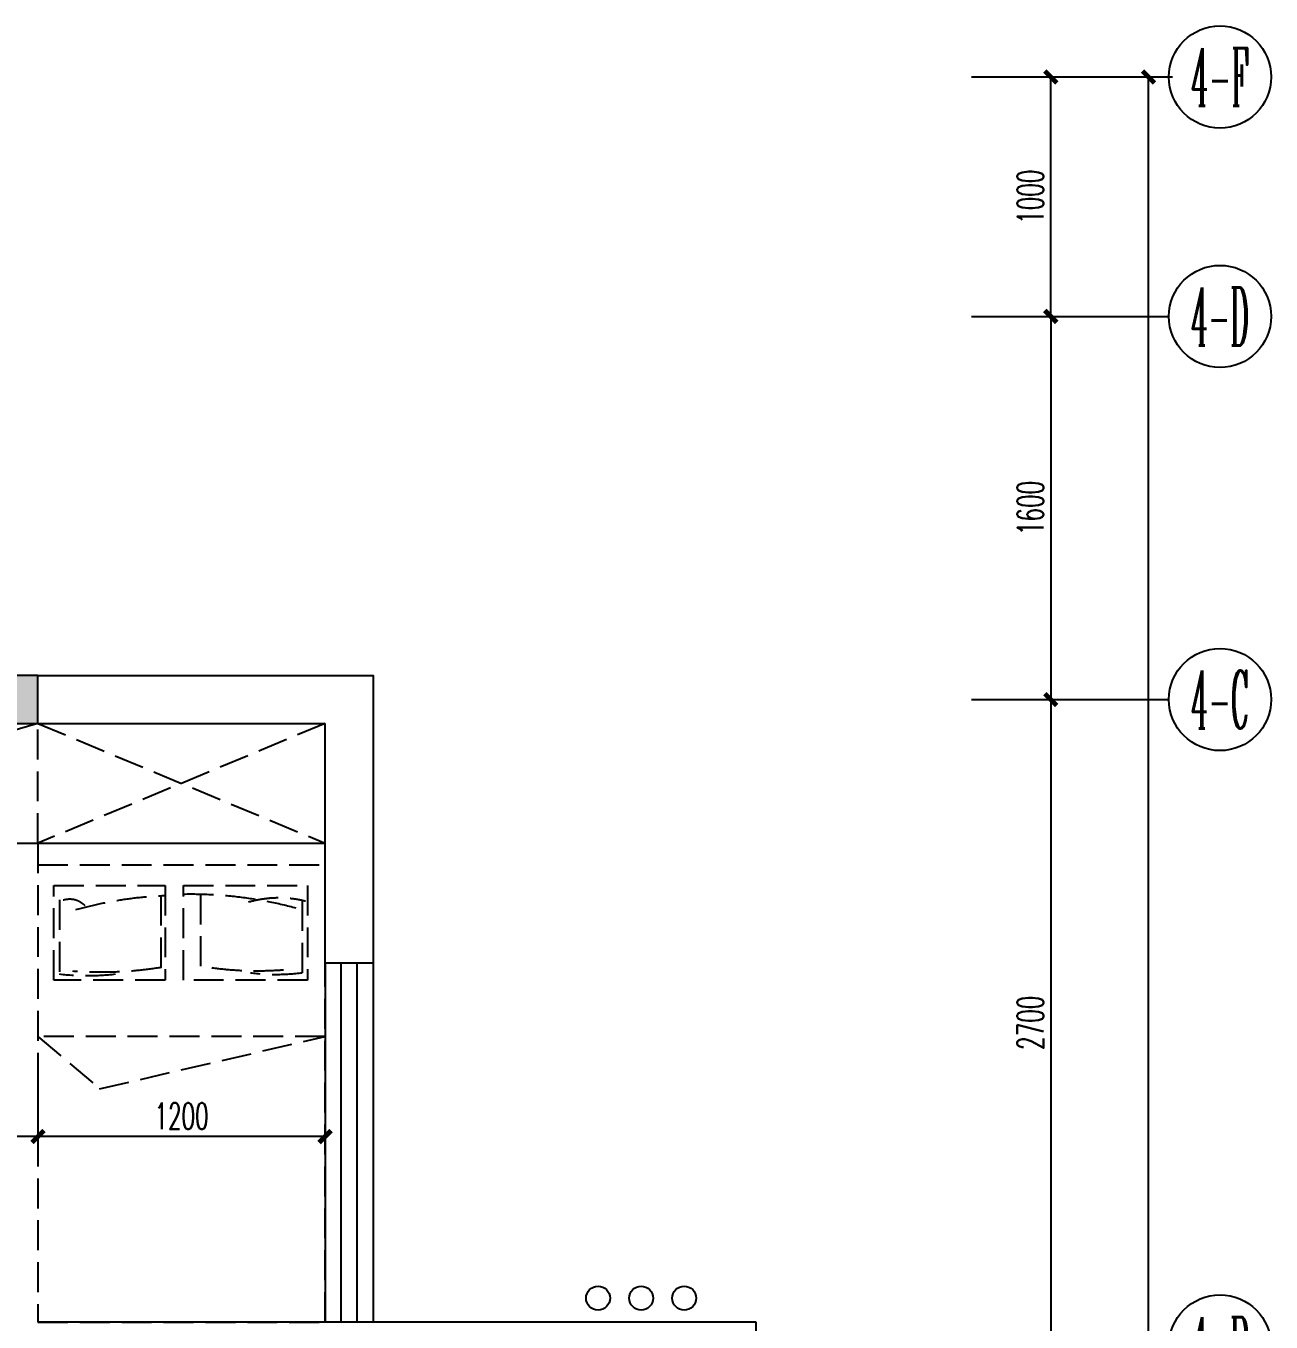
# Model space of a CAD drawing. Extents: x 184967 to 628822, y -100826 to 121332.
# Drawn here: x 400844 to 406046, y 9793 to 15207 of the extents above; entities that cross this region are included whole.
import ezdxf
from ezdxf.enums import TextEntityAlignment as Align

# ---------------------------------------------------------------- set-up
doc = ezdxf.new("R2010")
doc.units = 0
doc.header["$MEASUREMENT"] = 0
doc.linetypes.add('__DASH', pattern=[0.35, 0.25, -0.1])
doc.linetypes.add('DASH', pattern=[0.35, 0.25, -0.1])
for name, color, linetype in [('0-活动家具', 55, 'Continuous'), ('AXIS_TEXT', 7, 'Continuous'), ('P10-活动家具', 55, 'DASH'), ('PUB_DIM', 3, 'Continuous'), ('VPIPE-废水', 31, 'TG_F'), ('VPIPE-污水', 2, 'DASH'), ('VPIPE-通气', 7, 'TG_T'), ('WALL', 145, 'Continuous'), ('WINDOW', 141, 'Continuous')]:
    doc.layers.add(name, color=color, linetype=linetype)
doc.layers.add('4#6#-col-2F~31F$0$COLU_HATCH', color=251, linetype='Continuous', lineweight=0)
doc.styles.add('_TCH_AXIS', font='COMPLEX', dxfattribs={"bigfont": 'GBCBIG'})
doc.styles.add('COMPLEX', font='COMPLEX')
doc.styles.add('TG_LINETYPE', font='GBXWXT', dxfattribs={"width": 0.7, "height": 3, "bigfont": 'GBCBIG'})
doc.styles.add('尺寸标注', font='txt.shx', dxfattribs={"width": 0.6, "height": 110})
doc.linetypes.add('TG_F', pattern='A,3,-0.34,["F",TG_LINETYPE,S=0.1,R=0,X=-0.2,Y=-0.08],0', length=3.34)
doc.linetypes.add('TG_T', pattern='A,2,-0.3,["T",TG_LINETYPE,S=0.1,R=0,X=-0.23,Y=-0.1],0', length=2.3)
doc.dimstyles.new('1-50', dxfattribs={"dimscale": 50, "dimtxt": 110, "dimasz": 1, "dimexe": 2, "dimexo": 2, "dimgap": 0.6, "dimtad": 1, "dimdec": 0, "dimrnd": 5, "dimtxsty": '尺寸标注', "dimblk": 'ARCHTICK', "dimcen": 2.5, "dimclrd": 251, "dimclre": 251, "dimclrt": 50, "dimadec": 0, "dimazin": 0, "dimtfac": 1, "dimtdec": 0, "dimtix": 1, "dimtmove": 2, "dimatfit": 3, "dimldrblk": 'DOT', "dimfxl": 0, "dimarcsym": 0})

# ---------------------------------------------------------------- blocks, each defined once
blk = doc.blocks.new('_ArchTick')
at = {"color": 0, "linetype": 'ByBlock', "const_width": 0.4}
blk.add_lwpolyline([(-0.5, -0.5), (0.5, 0.5)], dxfattribs=at)
blk = doc.blocks.new('*D1083')
at = {"layer": 'Defpoints', "color": 0, "linetype": 'ByBlock', "transparency": 16777216}
for p in [(404794.4, 14993.4), (405533.5, 14993.4), (404794.4, 4193.4)]:
    blk.add_point(p, dxfattribs=at)
at = {"layer": 'PUB_DIM', "color": 251, "lineweight": -2, "transparency": 16777216}
for p, q in [((405283.5, 14993.4), (405633.5, 14993.4)), ((405533.5, 4193.4), (405533.5, 14993.4)), ((405283.5, 4193.4), (405633.5, 4193.4))]:
    blk.add_line(p, q, dxfattribs=at)
at = {"layer": 'PUB_DIM', "color": 251, "linetype": 'ByBlock', "lineweight": -2, "transparency": 16777216, "xscale": 50, "yscale": 50, "zscale": 50}
for p, rotation in [((405533.5, 14993.4), 90), ((405533.5, 4193.4), 270)]:
    blk.add_blockref('_ArchTick', p, dxfattribs=dict(at, rotation=rotation))
at = {"layer": 'PUB_DIM', "color": 50, "linetype": 'ByBlock', "transparency": 16777216, "insert": (405448.5, 9593.4), "char_height": 110, "attachment_point": 5, "rotation": 90, "style": '尺寸标注'}
blk.add_mtext('10800', dxfattribs=at)
blk = doc.blocks.new('_Dot')
at = {"color": 0, "linetype": 'ByBlock', "lineweight": -2}
blk.add_line((-0.5, 0), (-1, 0), dxfattribs=at)
at = {"color": 0, "linetype": 'ByBlock', "const_width": 0.5}
blk.add_lwpolyline([(-0.25, 0, 1), (0.25, 0, 1)], format="xyb", close=True, dxfattribs=at)
blk = doc.blocks.new('_AXISO')
blk.add_circle((0, 0), 0.5)
at = {"layer": 'AXIS_TEXT', "style": 'COMPLEX', "width": 1.041667}
blk.add_attdef('A', text='', height=0.56, dxfattribs=at).set_placement((-0.25, -0.28), (0.25, -0.28), align=Align.FIT)
blk = doc.blocks.new('*D1084')
at = {"layer": 'Defpoints', "color": 0, "linetype": 'ByBlock', "transparency": 16777216}
for p in [(404809.4, 14993.4), (405125.7, 14993.4), (404809.4, 13993.4)]:
    blk.add_point(p, dxfattribs=at)
at = {"layer": 'PUB_DIM', "color": 251, "lineweight": -2, "transparency": 16777216}
for p, q in [((404909.4, 14993.4), (405225.7, 14993.4)), ((405125.7, 13993.4), (405125.7, 14993.4)), ((404909.4, 13993.4), (405225.7, 13993.4))]:
    blk.add_line(p, q, dxfattribs=at)
at = {"layer": 'PUB_DIM', "color": 251, "linetype": 'ByBlock', "lineweight": -2, "transparency": 16777216, "xscale": 50, "yscale": 50, "zscale": 50}
for p, rotation in [((405125.7, 14993.4), 90), ((405125.7, 13993.4), 270)]:
    blk.add_blockref('_ArchTick', p, dxfattribs=dict(at, rotation=rotation))
at = {"layer": 'PUB_DIM', "color": 50, "linetype": 'ByBlock', "transparency": 16777216, "insert": (405040.7, 14493.4), "char_height": 110, "attachment_point": 5, "rotation": 90, "style": '尺寸标注'}
blk.add_mtext('1000', dxfattribs=at)
blk = doc.blocks.new('*D1085')
at = {"layer": 'Defpoints', "color": 0, "linetype": 'ByBlock', "transparency": 16777216}
for p in [(404809.4, 13993.4), (404794.4, 12393.4), (405125.7, 12393.4)]:
    blk.add_point(p, dxfattribs=at)
at = {"layer": 'PUB_DIM', "color": 251, "lineweight": -2, "transparency": 16777216}
for p, q in [((404909.4, 13993.4), (405225.7, 13993.4)), ((405125.7, 13993.4), (405125.7, 12393.4)), ((404894.4, 12393.4), (405225.7, 12393.4))]:
    blk.add_line(p, q, dxfattribs=at)
at = {"layer": 'PUB_DIM', "color": 251, "linetype": 'ByBlock', "lineweight": -2, "transparency": 16777216, "xscale": 50, "yscale": 50, "zscale": 50}
for p, rotation in [((405125.7, 13993.4), 90), ((405125.7, 12393.4), 270)]:
    blk.add_blockref('_ArchTick', p, dxfattribs=dict(at, rotation=rotation))
at = {"layer": 'PUB_DIM', "color": 50, "linetype": 'ByBlock', "transparency": 16777216, "insert": (405040.7, 13193.4), "char_height": 110, "attachment_point": 5, "rotation": 90, "style": '尺寸标注'}
blk.add_mtext('1600', dxfattribs=at)
blk = doc.blocks.new('*D1086')
at = {"layer": 'Defpoints', "color": 0, "linetype": 'ByBlock', "transparency": 16777216}
for p in [(404794.4, 12393.4), (404794.4, 9693.4), (405125.7, 9693.4)]:
    blk.add_point(p, dxfattribs=at)
at = {"layer": 'PUB_DIM', "color": 251, "lineweight": -2, "transparency": 16777216}
for p, q in [((404894.4, 12393.4), (405225.7, 12393.4)), ((405125.7, 12393.4), (405125.7, 9693.4)), ((404894.4, 9693.4), (405225.7, 9693.4))]:
    blk.add_line(p, q, dxfattribs=at)
at = {"layer": 'PUB_DIM', "color": 251, "linetype": 'ByBlock', "lineweight": -2, "transparency": 16777216, "xscale": 50, "yscale": 50, "zscale": 50}
for p, rotation in [((405125.7, 12393.4), 90), ((405125.7, 9693.4), 270)]:
    blk.add_blockref('_ArchTick', p, dxfattribs=dict(at, rotation=rotation))
at = {"layer": 'PUB_DIM', "color": 50, "linetype": 'ByBlock', "transparency": 16777216, "insert": (405040.7, 11043.4), "char_height": 110, "attachment_point": 5, "rotation": 90, "style": '尺寸标注'}
blk.add_mtext('2700', dxfattribs=at)
blk = doc.blocks.new('f233err')
at = {"color": 250, "linetype": 'DASH', "ltscale": 500}
for p, q in [((-343415.7, 49122.3), (-343415.7, 50322.3)), ((-342698.2, 50322.3), (-342698.2, 49122.3)), ((-342479.9, 49380.1), (-342698.2, 50322.3)), ((-343329.2, 50248.1), (-342933.7, 50248.1)), ((-343329.2, 49730.6), (-343329.2, 50248.1)), ((-342933.7, 50248.1), (-342933.7, 49730.6)), ((-343264.4, 50225.7), (-342963.3, 50225.7)), ((-342991.8, 49803.4), (-343292.9, 49803.4)), ((-342933.7, 49730.6), (-343329.2, 49730.6)), ((-343329.2, 49653.4), (-342933.7, 49653.4)), ((-343329.2, 49189.1), (-343329.2, 49653.4)), ((-342933.7, 49653.4), (-342933.7, 49189.1)), ((-342986.6, 49637.3), (-343287.8, 49637.3)), ((-342698.2, 49122.3), (-342479.9, 49380.1)), ((-343268.6, 49212.7), (-342958.1, 49212.7)), ((-342933.7, 49189.1), (-343329.2, 49189.1))]:
    blk.add_line(p, q, dxfattribs=at)
at = {"color": 250, "linetype": 'DASH', "ltscale": 500, "extrusion": (0, 0, -1)}
for centre, major_axis, ratio, start_param, end_param in [((-341742, 50144.8), (1536.3, 23.3), 0.543461, 2.998552, 3.284634), ((-341770.1, 49801.5), (354.9, 1575.4), 0.940465, 4.459538, 4.759572), ((-345067.4, 50118), (-2111, 0), 0.632735, 3.06089, 3.222296), ((-345813, 50105.8), (-2840, 130.3), 0.697426, 3.054357, 3.228828), ((-341882.3, 49686.8), (-228.8, 1481.1), 0.93677, 4.581762, 4.833772), ((-343975.1, 49410), (-54.2, 1263.4), 0.797198, 1.424216, 1.717377), ((-347642.3, 49329), (-4691.1, 0), 0.458235, 3.087464, 3.195721), ((-340952.3, 48736.3), (-2318.5, 538.2), 0.182843, -0.103544, 0.112467)]:
    blk.add_ellipse(centre, major_axis=major_axis, ratio=ratio, start_param=start_param, end_param=end_param, dxfattribs=at)
at = {"layer": 'P10-活动家具', "linetype": 'DASH', "ltscale": 500}
for points in [[(-343505.7, 49122.3), (-341505.7, 49122.3), (-341505.7, 50322.3), (-343505.7, 50322.3)], [(-343505.7, 49122.3), (-343505.7, 50322.3)]]:
    blk.add_lwpolyline(points, dxfattribs=at)
blk = doc.blocks.new('*D1104')
at = {"layer": 'Defpoints', "color": 0, "linetype": 'ByBlock', "transparency": 16777216}
for p in [(400894.4, 11793.4), (402094.4, 11793.4), (400894.4, 10568.4)]:
    blk.add_point(p, dxfattribs=at)
at = {"layer": 'WALL', "color": 251, "lineweight": -2, "transparency": 16777216}
for p, q in [((400894.4, 10818.4), (400894.4, 10468.4)), ((402094.4, 10818.4), (402094.4, 10468.4)), ((402094.4, 10568.4), (400894.4, 10568.4))]:
    blk.add_line(p, q, dxfattribs=at)
at = {"layer": 'WALL', "color": 251, "linetype": 'ByBlock', "lineweight": -2, "transparency": 16777216, "xscale": 50, "yscale": 50, "zscale": 50, "rotation": 180}
blk.add_blockref('_ArchTick', (400894.4, 10568.4), dxfattribs=at)
at = {"layer": 'WALL', "color": 251, "linetype": 'ByBlock', "lineweight": -2, "transparency": 16777216, "xscale": 50, "yscale": 50, "zscale": 50}
blk.add_blockref('_ArchTick', (402094.4, 10568.4), dxfattribs=at)
at = {"layer": 'WALL', "color": 50, "linetype": 'ByBlock', "transparency": 16777216, "insert": (401494.4, 10653.4), "char_height": 110, "attachment_point": 5, "style": '尺寸标注'}
blk.add_mtext('1200', dxfattribs=at)
blk = doc.blocks.new('*D1105')
at = {"layer": 'Defpoints', "color": 0, "linetype": 'ByBlock', "transparency": 16777216}
for p in [(400894.4, 11793.4), (399194.4, 11043.4), (399194.4, 10568.4)]:
    blk.add_point(p, dxfattribs=at)
at = {"layer": 'WALL', "color": 251, "lineweight": -2, "transparency": 16777216}
for p, q in [((399194.4, 10818.4), (399194.4, 10468.4)), ((400894.4, 10818.4), (400894.4, 10468.4)), ((400894.4, 10568.4), (399194.4, 10568.4))]:
    blk.add_line(p, q, dxfattribs=at)
at = {"layer": 'WALL', "color": 251, "linetype": 'ByBlock', "lineweight": -2, "transparency": 16777216, "xscale": 50, "yscale": 50, "zscale": 50, "rotation": 180}
blk.add_blockref('_ArchTick', (399194.4, 10568.4), dxfattribs=at)
at = {"layer": 'WALL', "color": 251, "linetype": 'ByBlock', "lineweight": -2, "transparency": 16777216, "xscale": 50, "yscale": 50, "zscale": 50}
blk.add_blockref('_ArchTick', (400894.4, 10568.4), dxfattribs=at)
at = {"layer": 'WALL', "color": 50, "linetype": 'ByBlock', "transparency": 16777216, "insert": (400044.4, 10653.4), "char_height": 110, "attachment_point": 5, "style": '尺寸标注'}
blk.add_mtext('1700', dxfattribs=at)
blk = doc.blocks.new('$WINLIB2D$00000001')
at = {"color": 0}
for points in [[(-0.5, 0.5), (-0.5, -0.5)], [(-0.5, 0.5), (0.5, 0.5)], [(0.5, -0.5), (0.5, 0.5)], [(0.5, 0.1667), (-0.5, 0.1667)], [(0.5, -0.1667), (-0.5, -0.1667)], [(-0.5, -0.5), (0.5, -0.5)]]:
    blk.add_lwpolyline(points, dxfattribs=at)

msp = doc.modelspace()

# ---------------------------------------------------------------- hatches: boundary and pattern name
at = {"layer": '4#6#-col-2F~31F$0$COLU_HATCH'}
msp.add_hatch(color=252, dxfattribs=at).paths.add_polyline_path([(399194.4, 12293.4), (400894.4, 12293.4), (400894.4, 12493.4), (398994.4, 12493.4), (398994.4, 11893.4), (399194.4, 11893.4)])

# ---------------------------------------------------------------- linework, layer by layer
at = {"layer": '0-活动家具', "linetype": '__DASH', "ltscale": 500}
for p, q in [((400894.4, 12293.4), (399194.4, 11793.4)), ((400894.4, 11793.4), (400894.4, 12293.4)), ((400894.4, 12293.4), (402094.4, 11793.4)), ((402094.4, 12293.4), (400894.4, 11793.4)), ((399194.4, 11793.4), (402094.4, 11793.4))]:
    msp.add_line(p, q, dxfattribs=at)
at = {"layer": 'PUB_DIM', "linetype": 'ByBlock'}
for p, q in [((404794.4, 14993.4), (405619.3, 14993.4)), ((404794.4, 13993.4), (405619.3, 13993.4)), ((404794.4, 12393.4), (405619.3, 12393.4))]:
    msp.add_line(p, q, dxfattribs=at)
at = {"layer": 'VPIPE-废水', "linetype": 'Continuous'}
msp.add_circle((403234.4, 9893.4), 50, dxfattribs=at)
at = {"layer": 'VPIPE-污水', "linetype": 'Continuous'}
msp.add_circle((403414.4, 9893.4), 50, dxfattribs=at)
at = {"layer": 'VPIPE-通气', "linetype": 'Continuous'}
msp.add_circle((403594.4, 9893.4), 50, dxfattribs=at)
at = {"layer": 'WALL'}
for p, q in [((400894.4, 12493.4), (399094.4, 12493.4)), ((400894.4, 12293.4), (402094.4, 12293.4)), ((402094.4, 11293.4), (402094.4, 12293.4)), ((402094.4, 11293.4), (402294.4, 11293.4)), ((401794.4, 9793.4), (400894.4, 9793.4)), ((403894.4, 9793.4), (401794.4, 9793.4)), ((403894.4, 8993.4), (403894.4, 9793.4))]:
    msp.add_line(p, q, dxfattribs=at)
msp.add_lwpolyline([(399194.4, 12293.4), (400894.4, 12293.4), (400894.4, 12493.4), (398994.4, 12493.4), (398994.4, 11893.4), (399194.4, 11893.4)], close=True, dxfattribs=at)
msp.add_lwpolyline([(400894.4, 12493.4), (402294.4, 12493.4), (402294.4, 11293.4)], dxfattribs=at)

# ---------------------------------------------------------------- block references
at = {"layer": '0-活动家具', "linetype": '__DASH', "ltscale": 0.4, "rotation": 270}
msp.add_blockref('f233err', (351772.1, -331712.3), dxfattribs=at)
at = {"layer": 'PUB_DIM', "linetype": 'ByBlock'}
ref = msp.add_blockref('_AXISO', (405832.6, 14993.4), dxfattribs=dict(at, xscale=426.6560000000001, yscale=426.6560000000001, zscale=426.6560000000001))
ref.add_attrib('A', '4-F', dxfattribs={"layer": 'AXIS_TEXT', "height": 241.35, "style": '_TCH_AXIS', "width": 0.333333}).set_placement((405711.9, 14872.7), (405953.3, 14872.7), align=Align.FIT)
ref = msp.add_blockref('_AXISO', (405832.6, 13993.4), dxfattribs=dict(at, xscale=426.6560000000001, yscale=426.6560000000001, zscale=426.6560000000001))
ref.add_attrib('A', '4-D', dxfattribs={"layer": 'AXIS_TEXT', "height": 241.35, "style": '_TCH_AXIS', "width": 0.328125}).set_placement((405711.9, 13872.7), (405953.3, 13872.7), align=Align.FIT)
ref = msp.add_blockref('_AXISO', (405832.6, 12393.4), dxfattribs=dict(at, xscale=426.6560000000001, yscale=426.6560000000001, zscale=426.6560000000001))
ref.add_attrib('A', '4-C', dxfattribs={"layer": 'AXIS_TEXT', "height": 241.35, "style": '_TCH_AXIS', "width": 0.33871}).set_placement((405711.9, 12272.7), (405953.3, 12272.7), align=Align.FIT)
ref = msp.add_blockref('_AXISO', (405832.6, 9693.4), dxfattribs=dict(at, xscale=426.6560000000001, yscale=426.6560000000001, zscale=426.6560000000001))
ref.add_attrib('A', '4-B', dxfattribs={"layer": 'AXIS_TEXT', "height": 241.35, "style": '_TCH_AXIS', "width": 0.328125}).set_placement((405711.9, 9572.7), (405953.3, 9572.7), align=Align.FIT)
at = {"layer": 'WINDOW', "xscale": 1500, "yscale": -200, "zscale": 1500, "rotation": 270}
msp.add_blockref('$WINLIB2D$00000001', (402194.4, 10543.4), dxfattribs=at)

# ---------------------------------------------------------------- dimensions: what is measured, and where the dimension line sits
at = {"layer": 'PUB_DIM', "linetype": 'ByBlock'}
for p1, p2, distance, picture, middle in [((404794.4, 4193.4), (404794.4, 14993.4), -739.1, '*D1083', (405448.5, 9593.4)), ((404809.4, 13993.4), (404809.4, 14993.4), -316.3, '*D1084', (405040.7, 14493.4))]:
    dim = msp.add_aligned_dim(p1=p1, p2=p2, distance=distance, dimstyle='1-50', override={"dimfxl": 5, "dimfxlon": 1}, dxfattribs=at)
    dim.commit()
    dim.dimension.update_dxf_attribs({"geometry": picture, "text_midpoint": middle})
for base, p1, p2, picture, middle in [((405125.7, 12393.4), (404809.4, 13993.4), (404794.4, 12393.4), '*D1085', (405040.7, 13193.4)), ((405125.7, 9693.4), (404794.4, 12393.4), (404794.4, 9693.4), '*D1086', (405040.7, 11043.4))]:
    dim = msp.add_linear_dim(base=base, p1=p1, p2=p2, angle=270, dimstyle='1-50', override={"dimfxl": 5, "dimfxlon": 1}, dxfattribs=at)
    dim.commit()
    dim.dimension.update_dxf_attribs({"geometry": picture, "text_midpoint": middle})
at = {"layer": 'WALL', "color": 1, "linetype": 'ByBlock'}
for base, p1, p2, picture, middle in [((399194.4, 10568.4), (400894.4, 11793.4), (399194.4, 11043.4), '*D1105', (400044.4, 10653.4)), ((400894.4, 10568.4), (402094.4, 11793.4), (400894.4, 11793.4), '*D1104', (401494.4, 10653.4))]:
    dim = msp.add_linear_dim(base=base, p1=p1, p2=p2, dimstyle='1-50', override={"dimfxl": 5, "dimfxlon": 1}, dxfattribs=at)
    dim.commit()
    dim.dimension.update_dxf_attribs({"geometry": picture, "text_midpoint": middle})

doc.saveas('drawing.dxf')
